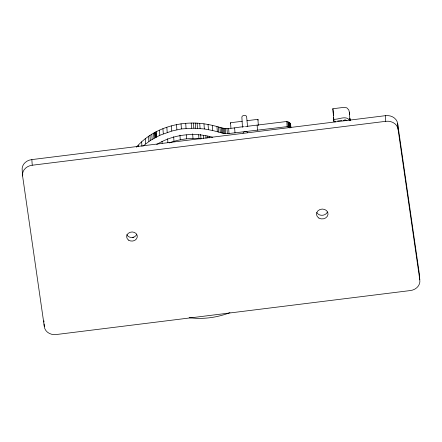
<?xml version="1.0" encoding="UTF-8"?>
<svg xmlns="http://www.w3.org/2000/svg" width="442" height="442" viewBox="0 0 442 442"><rect width="100%" height="100%" fill="white"/><g stroke="black" fill="none" stroke-linecap="round" stroke-linejoin="round"><path stroke-width="0.66" d="M242.995 133.097C243.752 131.235 246.509 130.942 247.713 132.512M334.986 122.053L335.533 121.252L333.898 121.456L332.848 108.743L343.346 107.439L346.815 107.815L348.766 109.909L349.34 112.152L349.937 120.699M136.407 147.214C149.882 131.512 170.811 123.428 191.204 123.064C200.961 122.837 210.663 124.589 219.983 127.401C227.84 130.125 236.21 127.081 244.177 126.688M143.026 146.081L150.313 140.49L159.822 135.296L171.778 131.059L181.402 128.92L193.828 128.202L204.337 128.953L212.646 130.5L223.702 133.418L227.348 133.699L287.162 126.644L290.062 127.965L289.703 122.81L286.803 121.489L245.542 126.522M156.711 144.473C173.22 134.318 194.06 131.992 212.624 137.252M229.939 312.654C217.061 317.632 202.839 319.544 189.148 317.676M343.384 120.578L345.324 119.892M169.153 142.937C179.264 139.202 190.259 137.633 200.988 138.921L200.668 134.318M230.928 128.136L230.547 122.732L242.183 121.29M246.973 120.694L257.918 119.334L258.045 120.196M333.583 119.257C338.268 119.931 346.268 114.876 349.5 120.423M337.677 120.986L341.937 120.456M343.998 120.202L345.992 120.191L346.942 120.743M31.846 159.595L385.336 115.688A10.89 9.315 -4 0 1 397.689 123.716L419.392 274.184L419.784 279.819A10.823 9.254 -4 0 1 410.143 290.582L56.648 334.489A10.619 9.083 -4 0 1 44.299 326.461L22.597 175.988L22.205 170.352A10.923 9.343 -4 0 1 31.846 159.595L32.238 165.231A10.923 9.343 -4 0 0 22.597 175.988M32.238 165.231L385.733 121.323A10.89 9.315 -4 0 1 398.082 129.351L419.784 279.819M289.703 122.81L290.405 123.473L291.007 127.34M350.169 120.522L349.849 118.301L349.987 120.274M332.848 108.743L333.086 110.389M230.547 122.732L230.674 123.594M22.498 172.397L22.791 174.435M397.689 123.716L398.082 129.351M385.336 115.688L385.733 121.323M333.163 110.936L333.489 115.539M333.627 117.511L333.898 121.456M290.405 123.473L290.676 127.34M289.527 122.655L289.886 127.81M289.333 122.511L289.698 127.666M288.891 122.235L289.25 127.39M288.399 121.998L288.759 127.152M287.897 121.815L288.256 126.97M286.803 121.489L287.162 126.644M257.918 119.334L258.343 125.406M257.128 125.114L257.487 130.268M247.57 126.622L246.581 116.307C245.376 114.743 242.619 115.03 241.862 116.898L242.454 127.263M234.636 127.849L234.995 133.003M228.652 128.462L229.011 133.617M226.989 128.545L227.348 133.699M225.326 128.506L225.685 133.661M224.326 128.412L224.685 133.567M223.337 128.257L223.702 133.418M222.37 128.042L222.729 133.197M221.387 127.782L221.751 132.943M219.983 127.401L220.343 132.561M218.436 126.976L218.796 132.136M216.967 126.567L217.326 131.722M212.287 125.346L212.646 130.5M209.596 136.6L209.69 137.915M208.06 124.44L208.425 129.594M207.779 136.142L207.917 138.114M205.85 135.766L206.038 138.396M203.972 123.799L204.337 128.953M203.303 135.346L203.53 138.633M199.718 123.357L200.077 128.517M198.651 134.738L198.928 138.678M197.099 123.169L197.458 128.329M195.231 123.075L195.596 128.235M193.463 123.047L193.828 128.202M192.657 133.832L192.977 138.429M191.204 123.064L191.563 128.219M185.701 123.285L186.06 128.44M186.402 134.854L186.679 138.799M181.043 123.766L181.402 128.92M179.944 135.164L180.264 139.76M176.513 124.605L176.877 129.76M173.662 136.694L173.982 141.291M171.419 125.904L171.778 131.059M166.838 127.296L167.203 132.451M167.623 138.749L167.899 142.694M162.932 128.677L163.291 133.832M162.01 141.28L162.148 143.252M159.463 130.141L159.822 135.296M156.219 131.766L156.584 136.921M155.849 131.965L156.208 137.125M155.402 132.202L155.761 137.357M154.954 132.429L155.313 137.584M154.578 132.617L154.943 137.771M153.567 133.158L153.927 138.313M151.788 134.208L152.153 139.363M149.948 135.335L150.313 140.49M148.523 136.258L148.888 141.412M145.247 138.683L145.606 143.838M141.628 141.821L141.943 146.335M138.208 145.169L138.296 146.457M43.902 320.826L43.99 322.074M44.123 323.953L44.299 326.461M349.34 112.152L349.418 114.439M333.323 113.693L333.351 115.251M419.392 274.184A10.823 9.254 -4 0 1 419.425 276.681M136.644 234.575A5.343 4.569 -4 0 1 131.683 237.453A5.343 4.569 -4 0 1 126.777 234.685M133.915 237.365A7.956 6.807 -4 0 1 132.561 237.636M327.423 211.989A5.779 4.939 -4 0 1 322.212 215.287A5.779 4.939 -4 0 1 316.759 212.492M128.694 240.199A5.343 4.569 -4 0 0 137.269 237.067A5.343 4.569 -4 0 0 129.981 232.332A5.343 4.569 -4 0 0 128.694 240.199M318.914 218.088A5.779 4.939 -4 0 0 328.019 214.376A5.779 4.939 -4 0 0 319.886 209.547A5.779 4.939 -4 0 0 318.914 218.088"/></g></svg>
